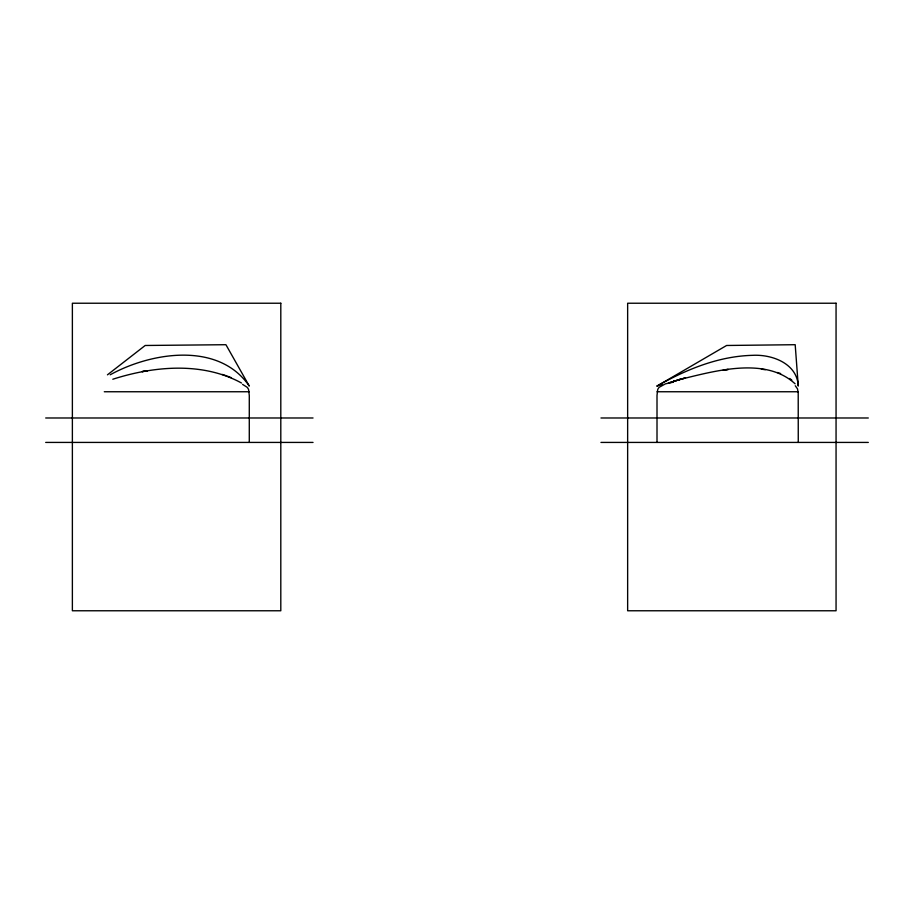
<?xml version="1.0" encoding="UTF-8"?>
<svg xmlns="http://www.w3.org/2000/svg" width="914" height="914" viewBox="0 0 914 914"><rect width="100%" height="100%" fill="white"/><g stroke="black" fill="none" stroke-linecap="round" stroke-linejoin="round"><path stroke-width="1.37" d="M107.441 374.831L145.189 345.481L225.929 344.704L249.282 386.062C218.754 341.322 151.233 352.13 110.206 374.774M657.006 386.062L726.607 345.481L795.191 344.704L798.265 386.062C797.214 363.441 772.033 354.244 752.588 355.329C718.587 356.174 686.197 369.462 657.006 386.062L662.09 384.474M112.799 379.241C153.86 366.08 202.394 361.624 241.479 383M674.098 381.184L685.511 377.848L673.161 381.561L679.856 379.447L679.079 379.676C713.96 371.255 765.201 356.163 795.066 383.789M668.271 383.08L675.206 380.989L669.562 382.658M723.854 369.953L728.252 369.473L723.214 370.021M673.447 382.155L665.506 383.823L659.257 387.25A6.741 6.741 0 0 0 657.669 389.764L657.006 395.454L657.006 442.422M104.287 391.752L249.282 391.752M657.006 391.752L798.265 391.752M45.7 417.984L313.034 417.984M600.966 417.984L868.3 417.984M45.7 442.422L313.034 442.422M600.966 442.422L868.3 442.422M761.351 369.176L765.292 369.713M222.182 374.42L226.226 375.757M780.636 373.575L777.494 372.489M231.276 377.676L227.426 376.18M242.564 384.371L247.054 387.216A6.878 6.855 -90 0 1 248.619 389.752L249.282 395.454L249.282 442.422M791.798 380.11L789.719 378.476M795.271 385.754L797.499 388.85L798.208 392.894L798.265 442.422M147.497 370.718L142.173 371.587L147.497 370.718M280.804 303.231L72.377 303.231L72.377 610.769L280.804 610.769L280.804 303.231M836.059 303.231L627.644 303.231L627.644 610.769L836.059 610.769L836.059 303.231"/></g></svg>
